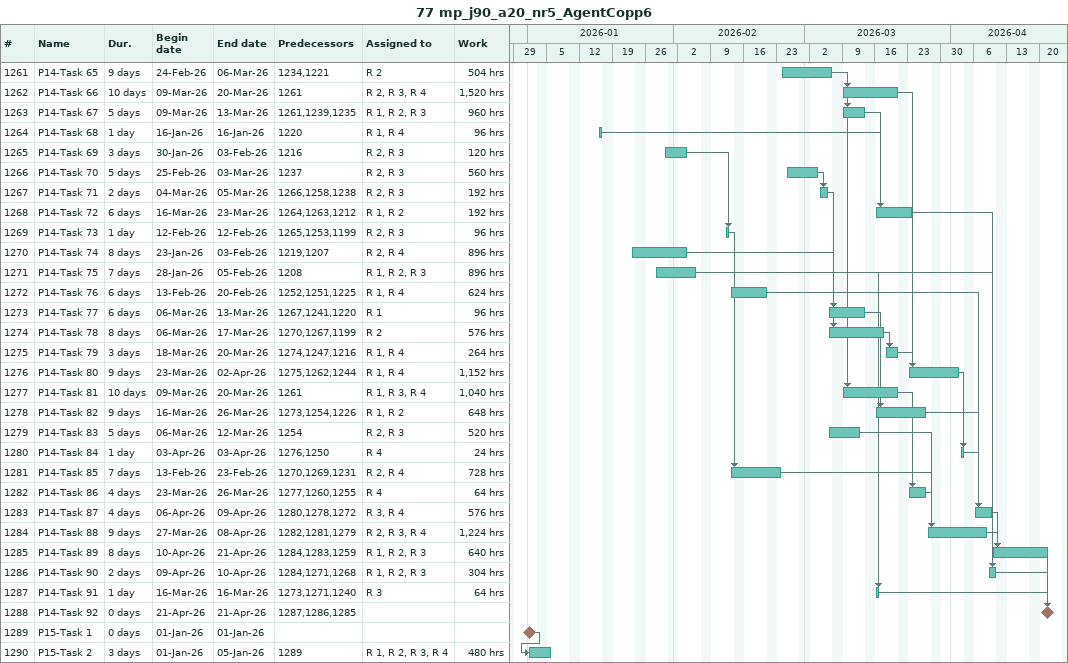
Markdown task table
77 mp_j90_a20_nr5_AgentCopp6

| ID | Task | Duration | Start | Finish | Predecessors | Resources | Work (h) |
|---|---|---|---|---|---|---|---|
| 1261 | P14-Task 65 | 9d | 2026-02-24 | 2026-03-06 | 1234, 1221 | R 2 | 504 |
| 1262 | P14-Task 66 | 10d | 2026-03-09 | 2026-03-20 | 1261 | R 2, R 3, R 4 | 1520 |
| 1263 | P14-Task 67 | 5d | 2026-03-09 | 2026-03-13 | 1261, 1239, 1235 | R 1, R 2, R 3 | 960 |
| 1264 | P14-Task 68 | 1d | 2026-01-16 | 2026-01-16 | 1220 | R 1, R 4 | 96 |
| 1265 | P14-Task 69 | 3d | 2026-01-30 | 2026-02-03 | 1216 | R 2, R 3 | 120 |
| 1266 | P14-Task 70 | 5d | 2026-02-25 | 2026-03-03 | 1237 | R 2, R 3 | 560 |
| 1267 | P14-Task 71 | 2d | 2026-03-04 | 2026-03-05 | 1266, 1258, 1238 | R 2, R 3 | 192 |
| 1268 | P14-Task 72 | 6d | 2026-03-16 | 2026-03-23 | 1264, 1263, 1212 | R 1, R 2 | 192 |
| 1269 | P14-Task 73 | 1d | 2026-02-12 | 2026-02-12 | 1265, 1253, 1199 | R 2, R 3 | 96 |
| 1270 | P14-Task 74 | 8d | 2026-01-23 | 2026-02-03 | 1219, 1207 | R 2, R 4 | 896 |
| 1271 | P14-Task 75 | 7d | 2026-01-28 | 2026-02-05 | 1208 | R 1, R 2, R 3 | 896 |
| 1272 | P14-Task 76 | 6d | 2026-02-13 | 2026-02-20 | 1252, 1251, 1225 | R 1, R 4 | 624 |
| 1273 | P14-Task 77 | 6d | 2026-03-06 | 2026-03-13 | 1267, 1241, 1220 | R 1 | 96 |
| 1274 | P14-Task 78 | 8d | 2026-03-06 | 2026-03-17 | 1270, 1267, 1199 | R 2 | 576 |
| 1275 | P14-Task 79 | 3d | 2026-03-18 | 2026-03-20 | 1274, 1247, 1216 | R 1, R 4 | 264 |
| 1276 | P14-Task 80 | 9d | 2026-03-23 | 2026-04-02 | 1275, 1262, 1244 | R 1, R 4 | 1152 |
| 1277 | P14-Task 81 | 10d | 2026-03-09 | 2026-03-20 | 1261 | R 1, R 3, R 4 | 1040 |
| 1278 | P14-Task 82 | 9d | 2026-03-16 | 2026-03-26 | 1273, 1254, 1226 | R 1, R 2 | 648 |
| 1279 | P14-Task 83 | 5d | 2026-03-06 | 2026-03-12 | 1254 | R 2, R 3 | 520 |
| 1280 | P14-Task 84 | 1d | 2026-04-03 | 2026-04-03 | 1276, 1250 | R 4 | 24 |
| 1281 | P14-Task 85 | 7d | 2026-02-13 | 2026-02-23 | 1270, 1269, 1231 | R 2, R 4 | 728 |
| 1282 | P14-Task 86 | 4d | 2026-03-23 | 2026-03-26 | 1277, 1260, 1255 | R 4 | 64 |
| 1283 | P14-Task 87 | 4d | 2026-04-06 | 2026-04-09 | 1280, 1278, 1272 | R 3, R 4 | 576 |
| 1284 | P14-Task 88 | 9d | 2026-03-27 | 2026-04-08 | 1282, 1281, 1279 | R 2, R 3, R 4 | 1224 |
| 1285 | P14-Task 89 | 8d | 2026-04-10 | 2026-04-21 | 1284, 1283, 1259 | R 1, R 2, R 3 | 640 |
| 1286 | P14-Task 90 | 2d | 2026-04-09 | 2026-04-10 | 1284, 1271, 1268 | R 1, R 2, R 3 | 304 |
| 1287 | P14-Task 91 | 1d | 2026-03-16 | 2026-03-16 | 1273, 1271, 1240 | R 3 | 64 |
| 1288 | P14-Task 92 | 0d | 2026-04-21 | 2026-04-21 | 1287, 1286, 1285 |  |  |
| 1289 | P15-Task 1 | 0d | 2026-01-01 | 2026-01-01 |  |  |  |
| 1290 | P15-Task 2 | 3d | 2026-01-01 | 2026-01-05 | 1289 | R 1, R 2, R 3, R 4 | 480 |
